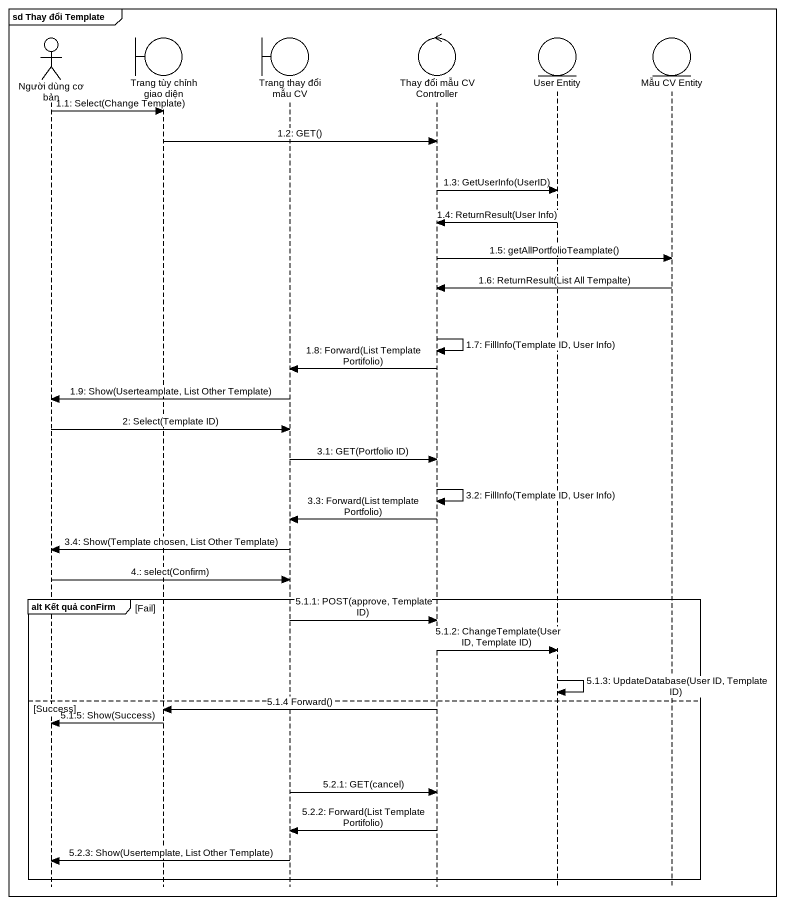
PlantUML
@startuml
mainframe sd Thay đổi Template
hide footbox
actor "Người dùng cơ bản" as Người_dùng_cơ_bản
boundary "Trang tùy chỉnh giao diện" as Trang_tùy_chỉnh_giao_diện
boundary "Trang thay đổi mẫu CV" as Trang_thay_đổi_mẫu_CV
control "Thay đổi mẫu CV Controller" as Thay_đổi_mẫu_CV_Controller
entity "User Entity" as User_Entity
entity "Mẫu CV Entity" as Mẫu_CV_Entity

Người_dùng_cơ_bản -> Trang_tùy_chỉnh_giao_diện : 1.1: Select(Change Template)
Trang_tùy_chỉnh_giao_diện -> Thay_đổi_mẫu_CV_Controller : 1.2: GET()
Thay_đổi_mẫu_CV_Controller -> User_Entity : 1.3: GetUserInfo(UserID)
User_Entity -> Thay_đổi_mẫu_CV_Controller : 1.4: ReturnResult(User Info)
Thay_đổi_mẫu_CV_Controller -> Mẫu_CV_Entity : 1.5: getAllPortfolioTeamplate()
Mẫu_CV_Entity -> Thay_đổi_mẫu_CV_Controller : 1.6: ReturnResult(List All Tempalte)
Thay_đổi_mẫu_CV_Controller -> Thay_đổi_mẫu_CV_Controller : 1.7: FillInfo(Template ID, User Info)
Thay_đổi_mẫu_CV_Controller -> Trang_thay_đổi_mẫu_CV : 1.8: Forward(List Template Portifolio)
Trang_thay_đổi_mẫu_CV -> Người_dùng_cơ_bản : 1.9: Show(Userteamplate, List Other Template)
Người_dùng_cơ_bản -> Trang_thay_đổi_mẫu_CV : 2: Select(Template ID)
Trang_thay_đổi_mẫu_CV -> Thay_đổi_mẫu_CV_Controller : 3.1: GET(Portfolio ID)
Thay_đổi_mẫu_CV_Controller -> Thay_đổi_mẫu_CV_Controller : 3.2: FillInfo(Template ID, User Info)
Thay_đổi_mẫu_CV_Controller -> Trang_thay_đổi_mẫu_CV : 3.3: Forward(List template Portfolio)
Trang_thay_đổi_mẫu_CV -> Người_dùng_cơ_bản : 3.4: Show(Template chosen, List Other Template)
Người_dùng_cơ_bản -> Trang_thay_đổi_mẫu_CV : 4.: select(Confirm)
group alt Kết quả conFirm [Fail]
  Trang_thay_đổi_mẫu_CV -> Thay_đổi_mẫu_CV_Controller : 5.1.1: POST(approve, Template ID)
  Thay_đổi_mẫu_CV_Controller -> User_Entity : 5.1.2: ChangeTemplate(User ID, Template ID)
  User_Entity -> User_Entity : 5.1.3: UpdateDatabase(User ID, Template ID)
else Success
  Thay_đổi_mẫu_CV_Controller -> Trang_tùy_chỉnh_giao_diện : 5.1.4 Forward()
  Trang_tùy_chỉnh_giao_diện -> Người_dùng_cơ_bản : 5.1.5: Show(Success)
  Trang_thay_đổi_mẫu_CV -> Thay_đổi_mẫu_CV_Controller : 5.2.1: GET(cancel)
  Thay_đổi_mẫu_CV_Controller -> Trang_thay_đổi_mẫu_CV : 5.2.2: Forward(List Template Portifolio)
  Trang_thay_đổi_mẫu_CV -> Người_dùng_cơ_bản : 5.2.3: Show(Usertemplate, List Other Template)
end
@enduml
